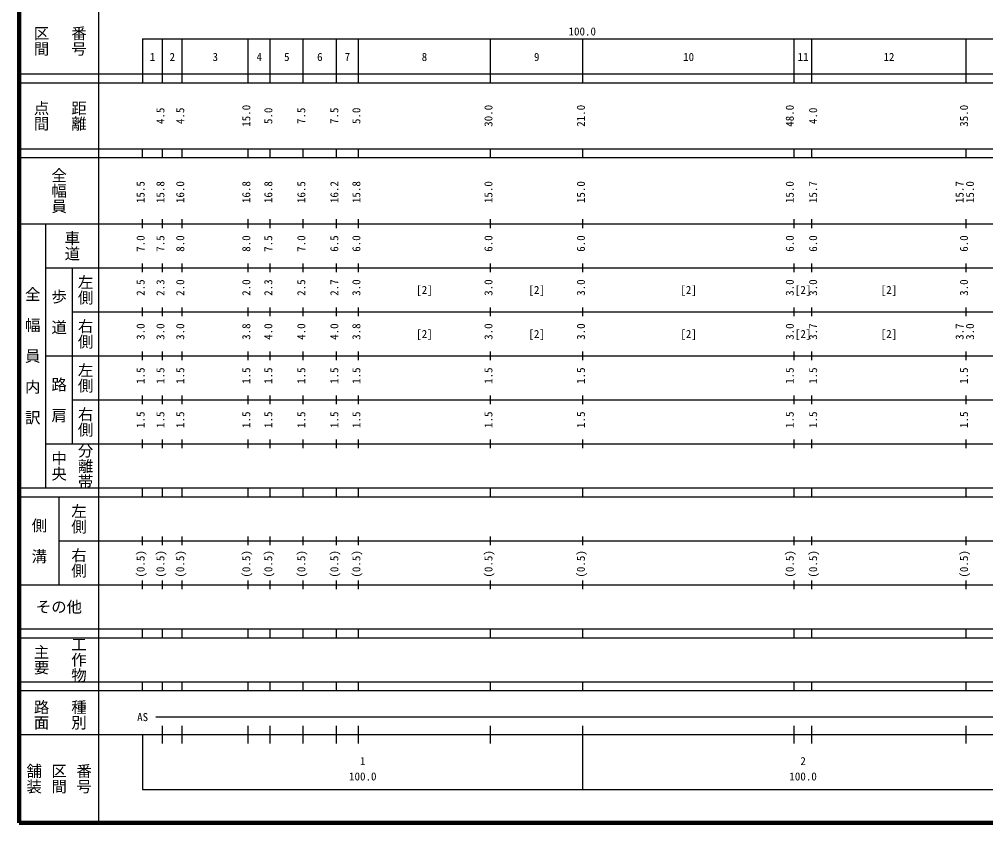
# Model space of a CAD drawing. Units: millimetres on the paper, enlarged 1000 times. Extents: x 40000 to 680000, y 20000 to 380000.
# Drawn here: x 40000 to 259467, y 20000 to 202409 of the extents above; entities that cross this region are included whole.
import ezdxf
from ezdxf.enums import TextEntityAlignment as Align

# ---------------------------------------------------------------- set-up
doc = ezdxf.new("R2010")
doc.units = ezdxf.units.MM
doc.header["$LTSCALE"] = 1000
doc.layers.add('M-TTL', color=2, linetype='Continuous', lineweight=140)
doc.layers.add('M-TTL-BAND', color=7, linetype='Continuous', lineweight=25)
doc.styles.add('@ＭＳ ゴシック', font='')
doc.styles.add('ＭＳ ゴシック', font='')
doc.styles.get('@ＭＳ ゴシック').set_extended_font_data('@MS Gothic')
doc.styles.get('ＭＳ ゴシック').set_extended_font_data('MS Gothic')

msp = doc.modelspace()

# ---------------------------------------------------------------- linework, layer by layer
at = {"layer": 'M-TTL'}
for p, q in [((40000, 380000), (40000, 20000)), ((40000, 20000), (680000, 20000))]:
    msp.add_line(p, q, dxfattribs=at)
at = {"layer": 'M-TTL-BAND'}
for p, q in [((58000, 370000), (58000, 20000)), ((68000, 198000), (579000, 198000)), ((68000, 198000), (68000, 188000)), ((72500, 188000), (72500, 198000)), ((77000, 188000), (77000, 198000)), ((92000, 188000), (92000, 198000)), ((97000, 188000), (97000, 198000)), ((104500, 188000), (104500, 198000)), ((112000, 188000), (112000, 198000)), ((117000, 188000), (117000, 198000)), ((147000, 188000), (147000, 198000)), ((168000, 188000), (168000, 198000)), ((216000, 188000), (216000, 198000)), ((220000, 188000), (220000, 198000)), ((255000, 188000), (255000, 198000)), ((40000, 190000), (579000, 190000)), ((40000, 188000), (579000, 188000)), ((40000, 173000), (579000, 173000)), ((68000, 171000), (68000, 173000)), ((72500, 171000), (72500, 173000)), ((77000, 171000), (77000, 173000)), ((92000, 171000), (92000, 173000)), ((97000, 171000), (97000, 173000)), ((104500, 171000), (104500, 173000)), ((112000, 171000), (112000, 173000)), ((117000, 171000), (117000, 173000)), ((147000, 171000), (147000, 173000)), ((168000, 171000), (168000, 173000)), ((216000, 171000), (216000, 173000)), ((220000, 171000), (220000, 173000)), ((255000, 171000), (255000, 173000)), ((40000, 171000), (579000, 171000)), ((40000, 156000), (579000, 156000)), ((46000, 96000), (46000, 156000)), ((68000, 155000), (68000, 157000)), ((72500, 155000), (72500, 157000)), ((77000, 155000), (77000, 157000)), ((92000, 155000), (92000, 157000)), ((97000, 155000), (97000, 157000)), ((104500, 155000), (104500, 157000)), ((112000, 155000), (112000, 157000)), ((117000, 155000), (117000, 157000)), ((147000, 155000), (147000, 157000)), ((168000, 155000), (168000, 157000)), ((216000, 155000), (216000, 157000)), ((220000, 155000), (220000, 157000)), ((255000, 155000), (255000, 157000)), ((46000, 146000), (579000, 146000)), ((52000, 146000), (52000, 106000)), ((68000, 145000), (68000, 147000)), ((72500, 145000), (72500, 147000)), ((77000, 145000), (77000, 147000)), ((92000, 145000), (92000, 147000)), ((97000, 145000), (97000, 147000)), ((104500, 145000), (104500, 147000)), ((112000, 145000), (112000, 147000)), ((117000, 145000), (117000, 147000)), ((147000, 145000), (147000, 147000)), ((168000, 145000), (168000, 147000)), ((216000, 145000), (216000, 147000)), ((220000, 145000), (220000, 147000)), ((255000, 145000), (255000, 147000)), ((68000, 135000), (68000, 137000)), ((72500, 135000), (72500, 137000)), ((77000, 135000), (77000, 137000)), ((92000, 135000), (92000, 137000)), ((97000, 135000), (97000, 137000)), ((104500, 135000), (104500, 137000)), ((112000, 135000), (112000, 137000)), ((117000, 135000), (117000, 137000)), ((147000, 135000), (147000, 137000)), ((168000, 135000), (168000, 137000)), ((216000, 135000), (216000, 137000)), ((220000, 135000), (220000, 137000)), ((255000, 135000), (255000, 137000)), ((52000, 136000), (579000, 136000)), ((46000, 126000), (579000, 126000)), ((68000, 125000), (68000, 127000)), ((72500, 125000), (72500, 127000)), ((77000, 125000), (77000, 127000)), ((92000, 125000), (92000, 127000)), ((97000, 125000), (97000, 127000)), ((104500, 125000), (104500, 127000)), ((112000, 125000), (112000, 127000)), ((117000, 125000), (117000, 127000)), ((147000, 125000), (147000, 127000)), ((168000, 125000), (168000, 127000)), ((216000, 125000), (216000, 127000)), ((220000, 125000), (220000, 127000)), ((255000, 125000), (255000, 127000)), ((68000, 115000), (68000, 117000)), ((72500, 115000), (72500, 117000)), ((77000, 115000), (77000, 117000)), ((92000, 115000), (92000, 117000)), ((97000, 115000), (97000, 117000)), ((104500, 115000), (104500, 117000)), ((112000, 115000), (112000, 117000)), ((117000, 115000), (117000, 117000)), ((147000, 115000), (147000, 117000)), ((168000, 115000), (168000, 117000)), ((216000, 115000), (216000, 117000)), ((220000, 115000), (220000, 117000)), ((255000, 115000), (255000, 117000)), ((52000, 116000), (579000, 116000)), ((46000, 106000), (579000, 106000)), ((68000, 105000), (68000, 107000)), ((72500, 105000), (72500, 107000)), ((77000, 105000), (77000, 107000)), ((92000, 105000), (92000, 107000)), ((97000, 105000), (97000, 107000)), ((104500, 105000), (104500, 107000)), ((112000, 105000), (112000, 107000)), ((117000, 105000), (117000, 107000)), ((147000, 105000), (147000, 107000)), ((168000, 105000), (168000, 107000)), ((216000, 105000), (216000, 107000)), ((220000, 105000), (220000, 107000)), ((255000, 105000), (255000, 107000)), ((40000, 96000), (579000, 96000)), ((68000, 94000), (68000, 96000)), ((72500, 94000), (72500, 96000)), ((77000, 94000), (77000, 96000)), ((92000, 94000), (92000, 96000)), ((97000, 94000), (97000, 96000)), ((104500, 94000), (104500, 96000)), ((112000, 94000), (112000, 96000)), ((117000, 94000), (117000, 96000)), ((147000, 94000), (147000, 96000)), ((168000, 94000), (168000, 96000)), ((216000, 94000), (216000, 96000)), ((220000, 94000), (220000, 96000)), ((255000, 94000), (255000, 96000)), ((40000, 94000), (579000, 94000)), ((49000, 94000), (49000, 74000)), ((49000, 84000), (579000, 84000)), ((68000, 83000), (68000, 85000)), ((72500, 83000), (72500, 85000)), ((77000, 83000), (77000, 85000)), ((92000, 83000), (92000, 85000)), ((97000, 83000), (97000, 85000)), ((104500, 83000), (104500, 85000)), ((112000, 83000), (112000, 85000)), ((117000, 83000), (117000, 85000)), ((147000, 83000), (147000, 85000)), ((168000, 83000), (168000, 85000)), ((216000, 83000), (216000, 85000)), ((220000, 83000), (220000, 85000)), ((255000, 83000), (255000, 85000)), ((68000, 73000), (68000, 75000)), ((72500, 73000), (72500, 75000)), ((77000, 73000), (77000, 75000)), ((92000, 73000), (92000, 75000)), ((97000, 73000), (97000, 75000)), ((104500, 73000), (104500, 75000)), ((112000, 73000), (112000, 75000)), ((117000, 73000), (117000, 75000)), ((147000, 73000), (147000, 75000)), ((168000, 73000), (168000, 75000)), ((216000, 73000), (216000, 75000)), ((220000, 73000), (220000, 75000)), ((255000, 73000), (255000, 75000)), ((40000, 74000), (579000, 74000)), ((40000, 64000), (579000, 64000)), ((68000, 62000), (68000, 64000)), ((72500, 62000), (72500, 64000)), ((77000, 62000), (77000, 64000)), ((92000, 62000), (92000, 64000)), ((97000, 62000), (97000, 64000)), ((104500, 62000), (104500, 64000)), ((112000, 62000), (112000, 64000)), ((117000, 62000), (117000, 64000)), ((147000, 62000), (147000, 64000)), ((168000, 62000), (168000, 64000)), ((216000, 62000), (216000, 64000)), ((220000, 62000), (220000, 64000)), ((255000, 62000), (255000, 64000)), ((40000, 62000), (579000, 62000)), ((40000, 52000), (579000, 52000)), ((68000, 50000), (68000, 52000)), ((72500, 50000), (72500, 52000)), ((77000, 50000), (77000, 52000)), ((92000, 50000), (92000, 52000)), ((97000, 50000), (97000, 52000)), ((104500, 50000), (104500, 52000)), ((112000, 50000), (112000, 52000)), ((117000, 50000), (117000, 52000)), ((147000, 50000), (147000, 52000)), ((168000, 50000), (168000, 52000)), ((216000, 50000), (216000, 52000)), ((220000, 50000), (220000, 52000)), ((255000, 50000), (255000, 52000)), ((40000, 50000), (579000, 50000)), ((71000, 44000), (565000, 44000)), ((72500, 38000), (72500, 42000)), ((77000, 38000), (77000, 42000)), ((92000, 38000), (92000, 42000)), ((97000, 38000), (97000, 42000)), ((104500, 38000), (104500, 42000)), ((112000, 38000), (112000, 42000)), ((117000, 38000), (117000, 42000)), ((147000, 38000), (147000, 42000)), ((168000, 27500), (168000, 42000)), ((216000, 38000), (216000, 42000)), ((220000, 38000), (220000, 42000)), ((255000, 38000), (255000, 42000)), ((40000, 40000), (579000, 40000)), ((68000, 40000), (68000, 27500)), ((68000, 27500), (579000, 27500))]:
    msp.add_line(p, q, dxfattribs=at)

# ---------------------------------------------------------------- texts
at = {"layer": 'M-TTL-BAND', "style": '@ＭＳ ゴシック'}
for s, p in [('区間', (45000, 197500)), ('番号', (53500, 197500)), ('点間', (45000, 180500)), ('距離', (53500, 180500)), ('全幅員', (49000, 163500)), ('車道', (52000, 151000)), ('左側', (55000, 141000)), ('全\u3000幅\u3000員\u3000内\u3000訳', (43000, 126000)), ('歩\u3000道', (49000, 136000)), ('右側', (55000, 131000)), ('左側', (55000, 121000)), ('路\u3000肩', (49000, 116000)), ('右側', (55000, 111000)), ('分離帯', (55000, 101000)), ('中央', (49000, 101000)), ('左側', (53500, 89000)), ('側\u3000溝', (44500, 84000)), ('右側', (53500, 79000)), ('工作物', (53500, 57000)), ('主要', (45000, 57000)), ('路面', (45000, 44500)), ('種別', (53500, 44500)), ('舗装', (43333, 30000)), ('区間', (49000, 30000)), ('番号', (54667, 30000))]:
    msp.add_text(s, height=2566, rotation=270, dxfattribs=at).set_placement(p, align=Align.MIDDLE_CENTER)
at = {"layer": 'M-TTL-BAND', "style": 'ＭＳ ゴシック'}
for s, p in [('100.0', (167844, 198195)), ('1', (70250, 192405)), ('2', (74750, 192405)), ('3', (84500, 192405)), ('4', (94500, 192405)), ('5', (100750, 192405)), ('6', (108250, 192405)), ('7', (114500, 192405)), ('8', (132000, 192405)), ('9', (157500, 192405)), ('10', (192000, 192405)), ('11', (218000, 192405)), ('12', (237500, 192405)), ('[2]', (132000, 139500)), ('[2]', (157500, 139500)), ('[2]', (192000, 139500)), ('[2]', (218000, 139500)), ('[2]', (237500, 139500)), ('[2]', (132000, 129500)), ('[2]', (157500, 129500)), ('[2]', (192000, 129500)), ('[2]', (218000, 129500)), ('[2]', (237500, 129500)), ('AS', (68000, 42500)), ('1', (118000, 32523)), ('2', (218000, 32523)), ('100.0', (118000, 29033)), ('100.0', (218000, 29033))]:
    msp.add_text(s, height=1833, dxfattribs=at).set_placement(p, align=Align.BOTTOM_CENTER)
for s, p in [('4.5', (73500, 180500)), ('4.5', (78000, 180500)), ('15.0', (93000, 180500)), ('5.0', (98000, 180500)), ('7.5', (105500, 180500)), ('7.5', (113000, 180500)), ('5.0', (118000, 180500)), ('30.0', (148000, 180500)), ('21.0', (169000, 180500)), ('48.0', (216430, 180500)), ('4.0', (221729, 180500)), ('35.0', (256000, 180500)), ('15.5', (69000, 163174)), ('15.8', (73500, 163174)), ('16.0', (78000, 163174)), ('16.8', (93000, 163174)), ('16.8', (98000, 163174)), ('16.5', (105500, 163174)), ('16.2', (113000, 163174)), ('15.8', (118000, 163174)), ('15.0', (148000, 163174)), ('15.0', (169000, 163174)), ('15.0', (216430, 163174)), ('15.7', (221729, 163174)), ('15.7', (255000, 163174)), ('15.0', (257370, 163174)), ('7.0', (69000, 151500)), ('7.5', (73500, 151500)), ('8.0', (78000, 151500)), ('8.0', (93000, 151500)), ('7.5', (98000, 151500)), ('7.0', (105500, 151500)), ('6.5', (113000, 151500)), ('6.0', (118000, 151500)), ('6.0', (148000, 151500)), ('6.0', (169000, 151500)), ('6.0', (216430, 151500)), ('6.0', (221729, 151500)), ('6.0', (256000, 151500)), ('2.5', (69000, 141500)), ('2.3', (73500, 141500)), ('2.0', (78000, 141500)), ('2.0', (93000, 141500)), ('2.3', (98000, 141500)), ('2.5', (105500, 141500)), ('2.7', (113000, 141500)), ('3.0', (118000, 141500)), ('3.0', (148000, 141500)), ('3.0', (169000, 141500)), ('3.0', (216430, 141500)), ('3.0', (221729, 141500)), ('3.0', (256000, 141500)), ('3.0', (69000, 131500)), ('3.0', (73500, 131500)), ('3.0', (78000, 131500)), ('3.8', (93000, 131500)), ('4.0', (98000, 131500)), ('4.0', (105500, 131500)), ('4.0', (113000, 131500)), ('3.8', (118000, 131500)), ('3.0', (148000, 131500)), ('3.0', (169000, 131500)), ('3.0', (216430, 131500)), ('3.7', (221729, 131500)), ('3.7', (255000, 131500)), ('3.0', (257370, 131500)), ('1.5', (69000, 121500)), ('1.5', (73500, 121500)), ('1.5', (78000, 121500)), ('1.5', (93000, 121500)), ('1.5', (98000, 121500)), ('1.5', (105500, 121500)), ('1.5', (113000, 121500)), ('1.5', (118000, 121500)), ('1.5', (148000, 121500)), ('1.5', (169000, 121500)), ('1.5', (216430, 121500)), ('1.5', (221729, 121500)), ('1.5', (256000, 121500)), ('1.5', (69000, 111500)), ('1.5', (73500, 111500)), ('1.5', (78000, 111500)), ('1.5', (93000, 111500)), ('1.5', (98000, 111500)), ('1.5', (105500, 111500)), ('1.5', (113000, 111500)), ('1.5', (118000, 111500)), ('1.5', (148000, 111500)), ('1.5', (169000, 111500)), ('1.5', (216430, 111500)), ('1.5', (221729, 111500)), ('1.5', (256000, 111500)), ('(0.5)', (69000, 78764)), ('(0.5)', (73500, 78764)), ('(0.5)', (78000, 78764)), ('(0.5)', (93000, 78764)), ('(0.5)', (98000, 78764)), ('(0.5)', (105500, 78764)), ('(0.5)', (113000, 78764)), ('(0.5)', (118000, 78764)), ('(0.5)', (148000, 78764)), ('(0.5)', (169000, 78764)), ('(0.5)', (216430, 78764)), ('(0.5)', (221729, 78764)), ('(0.5)', (256000, 78764))]:
    msp.add_text(s, height=1833, rotation=90, dxfattribs=at).set_placement(p, align=Align.BOTTOM_CENTER)
msp.add_text('その他', height=2566, dxfattribs=at).set_placement((49000, 69000), align=Align.MIDDLE_CENTER)

doc.saveas('drawing.dxf')
